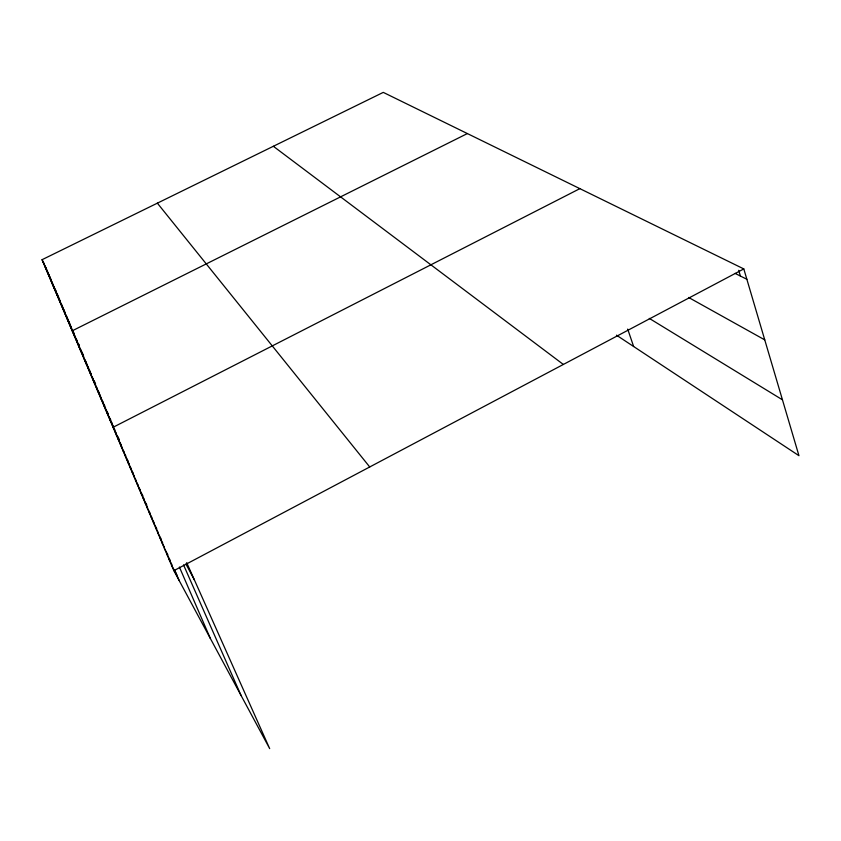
<?xml version="1.0" encoding="UTF-8"?>
<svg xmlns="http://www.w3.org/2000/svg" width="841" height="841" viewBox="0 0 841 841"><rect width="100%" height="100%" fill="white"/><g stroke="black" fill="none" stroke-linecap="round" stroke-linejoin="round"><path stroke-width="1.26" d="M186.691 562.65L269.677 748.616L173.856 570.671L743.801 268.92L798.95 455.685L616.464 335.17M579.859 188.647L113.083 427.291L116.436 433.588M467.375 133.561L72.2 330.828L75.49 337.052M173.856 570.671L42.05 259.701L383.275 92.384L743.801 268.92M735.108 273.399L746.861 279.265M688.632 297.472L764.753 339.869M649.284 318.382L782.456 399.811M273.346 146.281L563.344 364.458M157.362 203.154L369.725 466.965M169.062 559.349L171.984 564.784M171.438 564.963L176.736 574.802M147.133 507.607L150.224 513.388M149.183 512.442L151.948 517.614M151.254 517.352L154.05 522.555M153.367 522.335L156.731 528.611M155.511 527.381L158.329 532.647M157.688 532.511L161.094 538.86M159.895 537.714L162.744 543.034M162.134 543.002L164.426 547.281M164.405 548.364L167.874 554.818M166.718 553.82L170.197 560.306M124.636 454.539L128.116 461.057M126.371 458.639L129.283 464.095M128.137 462.792L131.059 468.279M129.913 466.997L133.456 473.62M131.722 471.265L134.097 475.701M133.561 475.596L135.948 480.053M135.422 479.98L138.418 485.583M137.304 484.427L140.31 490.061M139.217 488.926L142.844 495.727M141.151 493.499L144.2 499.197M143.117 498.135L146.797 505.01M145.104 502.834L147.574 507.438M99.659 395.606L103.317 402.492M101.078 398.96L104.757 405.877M102.518 402.355L105.598 408.137M103.969 405.783L108.3 413.93M105.44 409.262L108.163 414.371M106.933 412.773L110.76 419.974M108.447 416.337L112.295 423.57M109.971 419.943L113.283 426.177M111.517 423.591L114.849 429.856M185.914 564.017L194.418 579.964M114.67 431.034L117.477 436.3M116.279 434.829L119.107 440.127M117.908 438.666L121.314 445.057M119.559 442.555L122.408 447.906M121.23 446.497L124.1 451.88M122.923 450.492L125.803 455.896M75.564 338.765L79.453 346.114L78.308 343.412M76.71 341.467L79.506 346.744M77.866 344.2L81.23 350.56M79.033 346.955L81.293 351.212M80.221 349.751L83.616 356.163M81.419 352.568L83.69 356.868M82.628 355.428L86.055 361.893M83.848 358.308L87.296 364.815M85.078 361.22L88.547 367.759M86.329 364.174L89.819 370.734M87.601 367.16L91.091 373.751M88.873 370.177L91.217 374.592M90.166 373.225L93.109 378.776M91.48 376.316L93.845 380.773M92.804 379.438L95.18 383.916M94.139 382.592L97.125 388.216M95.496 385.788L99.101 392.579M96.862 389.026L100.489 395.838M98.25 392.295L101.288 398.003M49.608 277.541L52.51 283.039M50.492 279.622L53.404 285.131M51.385 281.714L54.297 287.254M52.279 283.827L55.8 290.502M53.183 285.972L56.126 291.554M54.097 288.127L57.651 294.855M55.022 290.303L58.586 297.052M55.958 292.5L59.532 299.28M56.894 294.718L59.89 300.395M57.84 296.968L60.247 301.52M58.807 299.228L61.824 304.947M59.774 301.509L62.812 307.259M60.752 303.822L64.41 310.75M61.74 306.156L65.409 313.104M62.739 308.51L65.377 313.493M63.748 310.897L66.923 316.899M64.768 313.294L67.953 319.328M65.798 315.722L69.53 322.797M66.838 318.182L70.055 324.269M67.89 320.652L71.117 326.771M68.951 323.165L71.653 328.274M70.024 325.688L73.829 332.889M71.107 328.253L74.386 334.445M73.314 333.446L77.162 340.742M74.428 336.095L77.193 341.32M42.05 259.701L44.279 263.937M42.859 261.614L46.497 268.878M44.499 265.483L46.76 269.772M45.33 267.449L48.168 272.831M46.171 269.425L49.02 274.839M47.022 271.433L49.882 276.857M47.874 273.451L50.754 278.897M48.746 275.491L51.049 279.864M183.548 564.921L241.083 695.518M179.396 567.044L210.345 638.435M81.798 351.612L82.986 354.408M94.287 380.994L95.622 384.116M117.961 436.626L119.17 439.465M174.802 570.261L179.186 580.563M627.701 329.104L633.63 346.513M738.713 270.329L740.406 276.048"/></g></svg>
